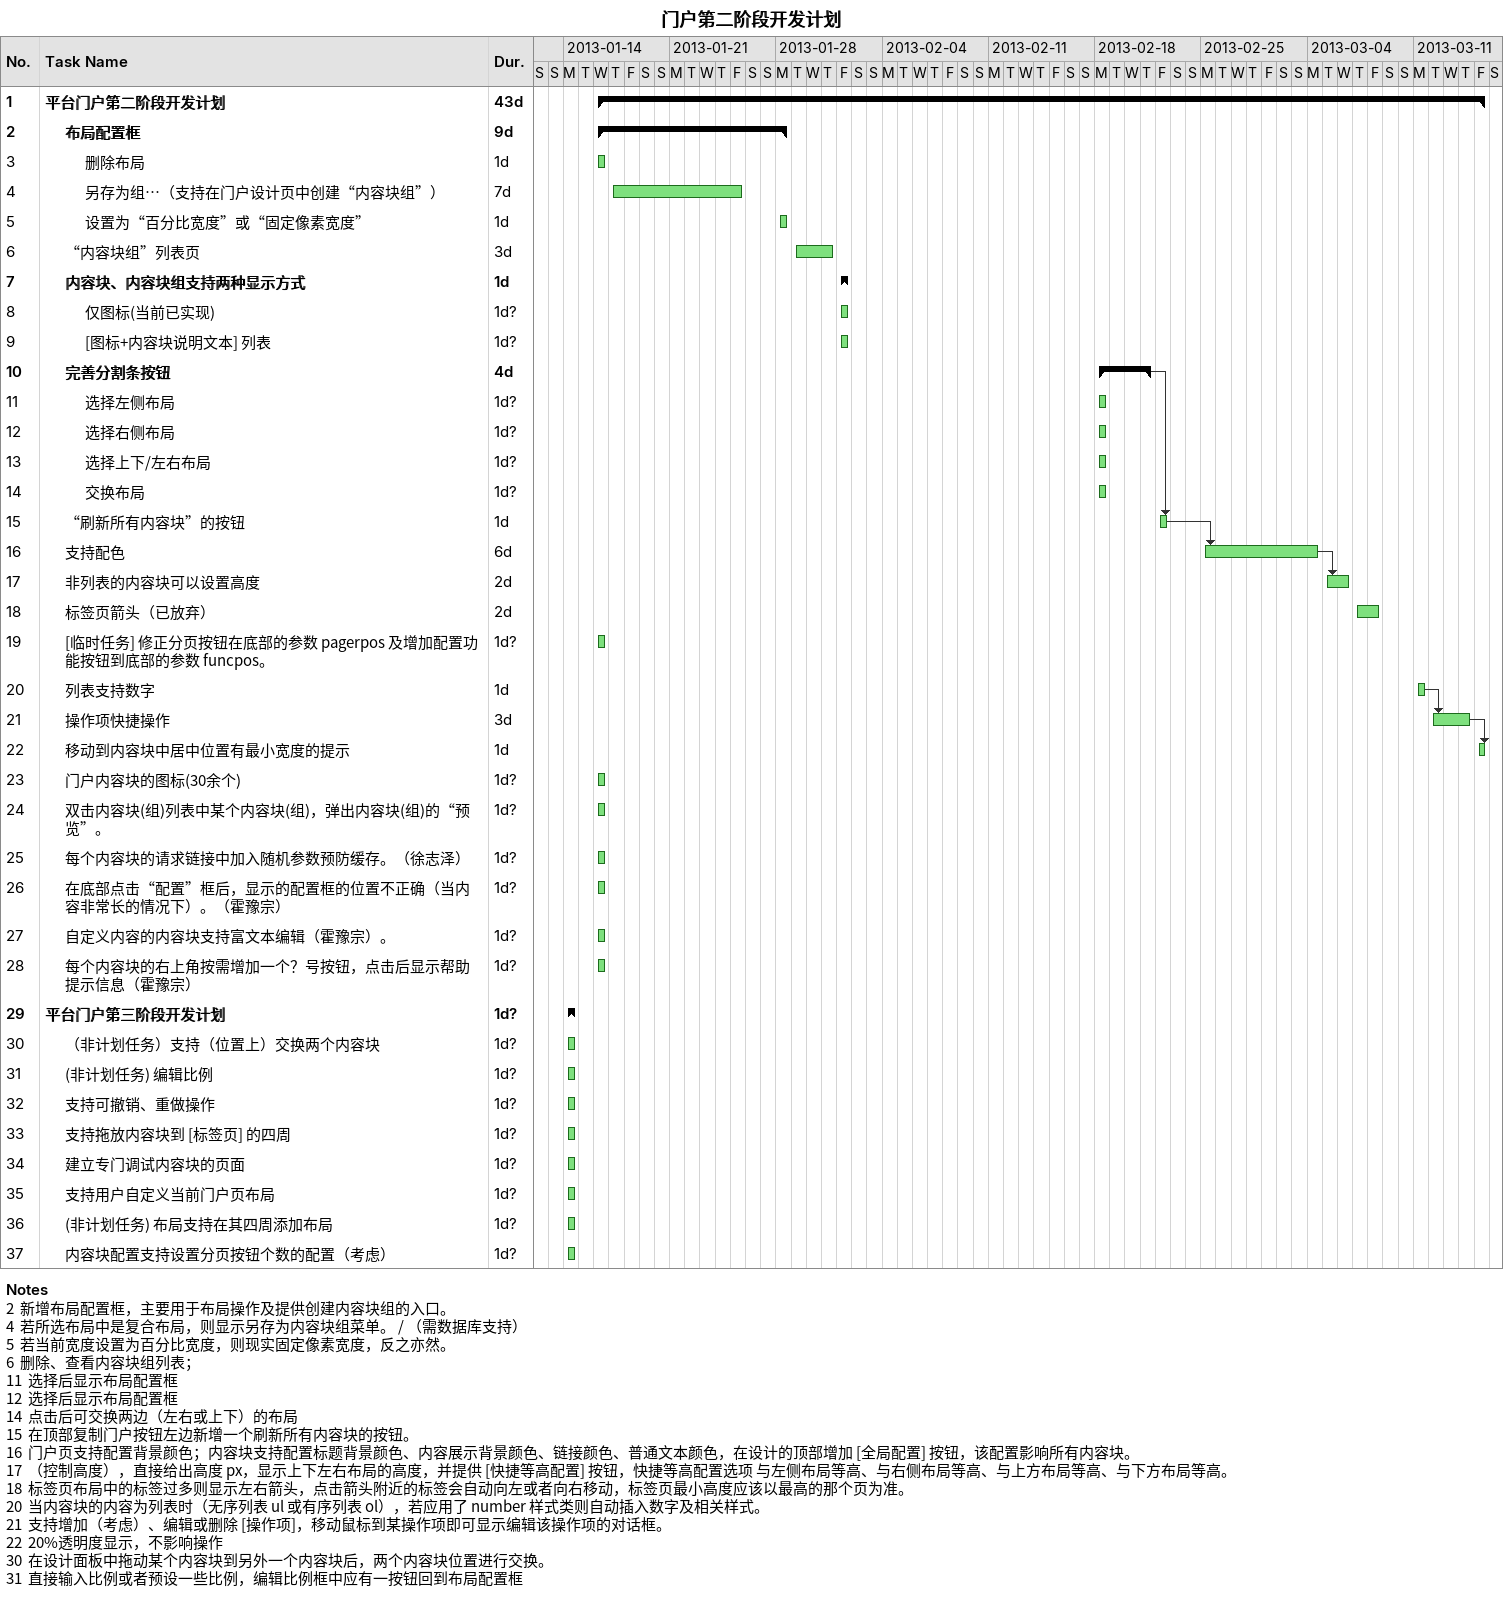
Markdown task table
门户第二阶段开发计划

| ID | Level | Task | Duration | Start | Finish | Predecessors |
|---|---|---|---|---|---|---|
| 1 | 1 | **平台门户第二阶段开发计划** | 43d | 2013-01-16 | 2013-03-15 |  |
| 2 | 2 | **布局配置框** | 9d | 2013-01-16 | 2013-01-28 |  |
| 3 | 3 | 删除布局 | 1d | 2013-01-16 | 2013-01-16 |  |
| 4 | 3 | 另存为组…（支持在门户设计页中创建“内容块组”） | 7d | 2013-01-17 | 2013-01-25 |  |
| 5 | 3 | 设置为“百分比宽度”或“固定像素宽度” | 1d | 2013-01-28 | 2013-01-28 |  |
| 6 | 2 | “内容块组”列表页 | 3d | 2013-01-29 | 2013-01-31 |  |
| 7 | 2 | **内容块、内容块组支持两种显示方式** | 1d | 2013-02-01 | 2013-02-01 |  |
| 8 | 3 | 仅图标(当前已实现) | 1d? | 2013-02-01 | 2013-02-01 |  |
| 9 | 3 | [图标+内容块说明文本] 列表 | 1d? | 2013-02-01 | 2013-02-01 |  |
| 10 | 2 | **完善分割条按钮** | 4d | 2013-02-18 | 2013-02-21 |  |
| 11 | 3 | 选择左侧布局 | 1d? | 2013-02-18 | 2013-02-18 |  |
| 12 | 3 | 选择右侧布局 | 1d? | 2013-02-18 | 2013-02-18 |  |
| 13 | 3 | 选择上下/左右布局 | 1d? | 2013-02-18 | 2013-02-18 |  |
| 14 | 3 | 交换布局 | 1d? | 2013-02-18 | 2013-02-18 |  |
| 15 | 2 | “刷新所有内容块”的按钮 | 1d | 2013-02-22 | 2013-02-22 | 10 |
| 16 | 2 | 支持配色 | 6d | 2013-02-25 | 2013-03-04 | 15 |
| 17 | 2 | 非列表的内容块可以设置高度 | 2d | 2013-03-05 | 2013-03-06 | 16 |
| 18 | 2 | 标签页箭头（已放弃） | 2d | 2013-03-07 | 2013-03-08 |  |
| 19 | 2 | [临时任务] 修正分页按钮在底部的参数 pagerpos 及增加配置功能按钮到底部的参数 funcpos。 | 1d? | 2013-01-16 | 2013-01-16 |  |
| 20 | 2 | 列表支持数字 | 1d | 2013-03-11 | 2013-03-11 |  |
| 21 | 2 | 操作项快捷操作 | 3d | 2013-03-12 | 2013-03-14 | 20 |
| 22 | 2 | 移动到内容块中居中位置有最小宽度的提示 | 1d | 2013-03-15 | 2013-03-15 | 21 |
| 23 | 2 | 门户内容块的图标(30余个) | 1d? | 2013-01-16 | 2013-01-16 |  |
| 24 | 2 | 双击内容块(组)列表中某个内容块(组)，弹出内容块(组)的“预览”。 | 1d? | 2013-01-16 | 2013-01-16 |  |
| 25 | 2 | 每个内容块的请求链接中加入随机参数预防缓存。（徐志泽） | 1d? | 2013-01-16 | 2013-01-16 |  |
| 26 | 2 | 在底部点击“配置”框后，显示的配置框的位置不正确（当内容非常长的情况下）。（霍豫宗） | 1d? | 2013-01-16 | 2013-01-16 |  |
| 27 | 2 | 自定义内容的内容块支持富文本编辑（霍豫宗）。 | 1d? | 2013-01-16 | 2013-01-16 |  |
| 28 | 2 | 每个内容块的右上角按需增加一个？号按钮，点击后显示帮助提示信息（霍豫宗） | 1d? | 2013-01-16 | 2013-01-16 |  |
| 29 | 1 | **平台门户第三阶段开发计划** | 1d? | 2013-01-14 | 2013-01-14 |  |
| 30 | 2 | （非计划任务）支持（位置上）交换两个内容块 | 1d? | 2013-01-14 | 2013-01-14 |  |
| 31 | 2 | (非计划任务) 编辑比例 | 1d? | 2013-01-14 | 2013-01-14 |  |
| 32 | 2 | 支持可撤销、重做操作 | 1d? | 2013-01-14 | 2013-01-14 |  |
| 33 | 2 | 支持拖放内容块到 [标签页] 的四周 | 1d? | 2013-01-14 | 2013-01-14 |  |
| 34 | 2 | 建立专门调试内容块的页面 | 1d? | 2013-01-14 | 2013-01-14 |  |
| 35 | 2 | 支持用户自定义当前门户页布局 | 1d? | 2013-01-14 | 2013-01-14 |  |
| 36 | 2 | (非计划任务) 布局支持在其四周添加布局 | 1d? | 2013-01-14 | 2013-01-14 |  |
| 37 | 2 | 内容块配置支持设置分页按钮个数的配置（考虑） | 1d? | 2013-01-14 | 2013-01-14 |  |

Notes
- 2: 新增布局配置框，主要用于布局操作及提供创建内容块组的入口。
- 4: 若所选布局中是复合布局，则显示另存为内容块组菜单。 / （需数据库支持）
- 5: 若当前宽度设置为百分比宽度，则现实固定像素宽度，反之亦然。
- 6: 删除、查看内容块组列表；
- 11: 选择后显示布局配置框
- 12: 选择后显示布局配置框
- 14: 点击后可交换两边（左右或上下）的布局
- 15: 在顶部复制门户按钮左边新增一个刷新所有内容块的按钮。
- 16: 门户页支持配置背景颜色；内容块支持配置标题背景颜色、内容展示背景颜色、链接颜色、普通文本颜色，在设计的顶部增加 [全局配置] 按钮，该配置影响所有内容块。
- 17: （控制高度），直接给出高度 px，显示上下左右布局的高度，并提供 [快捷等高配置] 按钮，快捷等高配置选项 与左侧布局等高、与右侧布局等高、与上方布局等高、与下方布局等高。
- 18: 标签页布局中的标签过多则显示左右箭头，点击箭头附近的标签会自动向左或者向右移动，标签页最小高度应该以最高的那个页为准。
- 20: 当内容块的内容为列表时（无序列表 ul 或有序列表 ol），若应用了 number 样式类则自动插入数字及相关样式。
- 21: 支持增加（考虑）、编辑或删除 [操作项]，移动鼠标到某操作项即可显示编辑该操作项的对话框。
- 22: 20%透明度显示，不影响操作
- 30: 在设计面板中拖动某个内容块到另外一个内容块后，两个内容块位置进行交换。
- 31: 直接输入比例或者预设一些比例，编辑比例框中应有一按钮回到布局配置框
